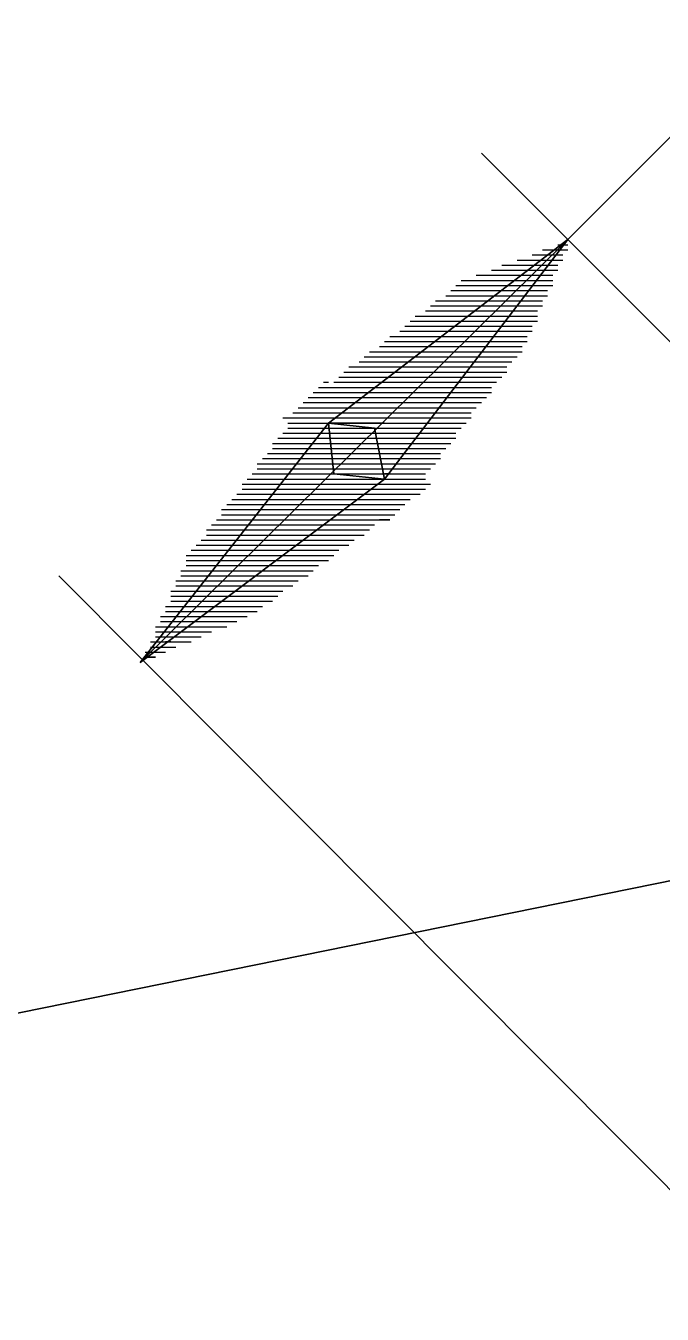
# Model space of a CAD drawing. Extents: x 20 to 206, y 5 to 293.
# Drawn here: x 78.11 to 88.69, y 241.89 to 263.31 of the extents above; entities that cross this region are included whole.
import ezdxf

# ---------------------------------------------------------------- set-up
doc = ezdxf.new("R2010")
doc.units = 0

msp = doc.modelspace()

# ---------------------------------------------------------------- linework, layer by layer
at = {"layer": 'P00054'}
msp.add_lwpolyline([(55.371997, 242.315991), (103.378003, 252.05266), (55.371997, 242.315991)], dxfattribs=at)
at = {"layer": 'P00122'}
msp.add_lwpolyline([(100.245335, 232.494659), (78.65533, 254.169326), (100.245335, 232.494659)], dxfattribs=at)
at = {"layer": 'P00123'}
msp.add_lwpolyline([(87.121997, 259.757325), (90.678003, 263.313326), (87.121997, 259.757325)], dxfattribs=at)
at = {"layer": 'P00124'}
msp.add_lwpolyline([(107.357336, 239.521992), (85.682663, 261.196659), (107.357336, 239.521992)], dxfattribs=at)
at = {"layer": 'P00822'}
msp.add_lwpolyline([(83.057995, 257.386661), (83.142664, 257.386661)], dxfattribs=at)
at = {"layer": 'P00823'}
msp.add_lwpolyline([(82.973332, 257.301992), (83.227333, 257.301992)], dxfattribs=at)
at = {"layer": 'P00824'}
msp.add_lwpolyline([(82.888664, 257.217326), (83.311996, 257.217326)], dxfattribs=at)
at = {"layer": 'P00825'}
msp.add_lwpolyline([(82.804, 257.13266), (83.396665, 257.13266)], dxfattribs=at)
at = {"layer": 'P00826'}
msp.add_lwpolyline([(82.804, 257.047994), (83.481333, 257.047994)], dxfattribs=at)
at = {"layer": 'P00827'}
msp.add_lwpolyline([(82.719332, 256.963326), (83.565996, 256.963326)], dxfattribs=at)
at = {"layer": 'P00828'}
msp.add_lwpolyline([(82.634663, 256.87866), (83.650665, 256.87866)], dxfattribs=at)
at = {"layer": 'P00829'}
msp.add_lwpolyline([(82.55, 256.793994), (83.735334, 256.793994)], dxfattribs=at)
at = {"layer": 'P00830'}
msp.add_lwpolyline([(82.55, 256.709325), (83.819997, 256.709325)], dxfattribs=at)
at = {"layer": 'P00831'}
msp.add_lwpolyline([(82.465331, 256.624659), (83.904665, 256.624659)], dxfattribs=at)
at = {"layer": 'P00832'}
msp.add_lwpolyline([(82.380663, 256.539994), (83.989334, 256.539994)], dxfattribs=at)
at = {"layer": 'P00833'}
msp.add_lwpolyline([(82.296, 256.455328), (84.073997, 256.455328)], dxfattribs=at)
at = {"layer": 'P00834'}
msp.add_lwpolyline([(82.211331, 256.370659), (84.158666, 256.370659)], dxfattribs=at)
at = {"layer": 'P00835'}
msp.add_lwpolyline([(82.211331, 256.285993), (84.243329, 256.285993)], dxfattribs=at)
at = {"layer": 'P00836'}
msp.add_lwpolyline([(82.126662, 256.201327), (84.327998, 256.201327)], dxfattribs=at)
at = {"layer": 'P00837'}
msp.add_lwpolyline([(82.041999, 256.116659), (84.412666, 256.116659)], dxfattribs=at)
at = {"layer": 'P00838'}
msp.add_lwpolyline([(81.957331, 256.031993), (84.497329, 256.031993)], dxfattribs=at)
at = {"layer": 'P00839'}
msp.add_lwpolyline([(81.957331, 255.947327), (84.581998, 255.947327)], dxfattribs=at)
at = {"layer": 'P00840'}
msp.add_lwpolyline([(81.872667, 255.862661), (84.666667, 255.862661)], dxfattribs=at)
at = {"layer": 'P00841'}
msp.add_lwpolyline([(81.787999, 255.777992), (84.75133, 255.777992)], dxfattribs=at)
at = {"layer": 'P00842'}
msp.add_lwpolyline([(81.70333, 255.693326), (84.835998, 255.693326)], dxfattribs=at)
at = {"layer": 'P00843'}
msp.add_lwpolyline([(81.70333, 255.60866), (84.75133, 255.60866)], dxfattribs=at)
at = {"layer": 'P00844'}
msp.add_lwpolyline([(81.618667, 255.523995), (84.666667, 255.523995)], dxfattribs=at)
at = {"layer": 'P00845'}
msp.add_lwpolyline([(81.533998, 255.439326), (84.497329, 255.439326)], dxfattribs=at)
at = {"layer": 'P00846'}
msp.add_lwpolyline([(81.44933, 255.35466), (84.412666, 255.35466)], dxfattribs=at)
at = {"layer": 'P00847'}
msp.add_lwpolyline([(81.364666, 255.269994), (84.327998, 255.269994)], dxfattribs=at)
at = {"layer": 'P00848'}
msp.add_lwpolyline([(81.364666, 255.185325), (84.158666, 255.185325)], dxfattribs=at)
at = {"layer": 'P00849'}
msp.add_lwpolyline([(81.279998, 255.10066), (84.073997, 255.10066)], dxfattribs=at)
at = {"layer": 'P00850'}
msp.add_lwpolyline([(81.195329, 255.015994), (83.904665, 255.015994)], dxfattribs=at)
at = {"layer": 'P00851'}
msp.add_lwpolyline([(81.110666, 254.931328), (83.819997, 254.931328)], dxfattribs=at)
at = {"layer": 'P00852'}
msp.add_lwpolyline([(81.110666, 254.846659), (83.735334, 254.846659)], dxfattribs=at)
at = {"layer": 'P00853'}
msp.add_lwpolyline([(81.025997, 254.761993), (83.565996, 254.761993)], dxfattribs=at)
at = {"layer": 'P00854'}
msp.add_lwpolyline([(80.941334, 254.677327), (83.481333, 254.677327)], dxfattribs=at)
at = {"layer": 'P00855'}
msp.add_lwpolyline([(80.856666, 254.592659), (83.311996, 254.592659)], dxfattribs=at)
at = {"layer": 'P00856'}
msp.add_lwpolyline([(80.771997, 254.507993), (83.227333, 254.507993)], dxfattribs=at)
at = {"layer": 'P00857'}
msp.add_lwpolyline([(80.771997, 254.423327), (83.142664, 254.423327)], dxfattribs=at)
at = {"layer": 'P00858'}
msp.add_lwpolyline([(80.771997, 254.338661), (82.973332, 254.338661)], dxfattribs=at)
at = {"layer": 'P00859'}
msp.add_lwpolyline([(80.687334, 254.253992), (82.888664, 254.253992)], dxfattribs=at)
at = {"layer": 'P00860'}
msp.add_lwpolyline([(80.687334, 254.169326), (82.804, 254.169326)], dxfattribs=at)
at = {"layer": 'P00861'}
msp.add_lwpolyline([(80.602665, 254.084661), (82.634663, 254.084661)], dxfattribs=at)
at = {"layer": 'P00862'}
msp.add_lwpolyline([(80.602665, 253.999992), (82.55, 253.999992)], dxfattribs=at)
at = {"layer": 'P00863'}
msp.add_lwpolyline([(80.517997, 253.915326), (82.380663, 253.915326)], dxfattribs=at)
at = {"layer": 'P00864'}
msp.add_lwpolyline([(80.517997, 253.83066), (82.296, 253.83066)], dxfattribs=at)
at = {"layer": 'P00865'}
msp.add_lwpolyline([(80.517997, 253.745994), (82.211331, 253.745994)], dxfattribs=at)
at = {"layer": 'P00866'}
msp.add_lwpolyline([(80.433333, 253.661326), (82.041999, 253.661326)], dxfattribs=at)
at = {"layer": 'P00867'}
msp.add_lwpolyline([(80.433333, 253.57666), (81.957331, 253.57666)], dxfattribs=at)
at = {"layer": 'P00868'}
msp.add_lwpolyline([(80.348665, 253.491994), (81.787999, 253.491994)], dxfattribs=at)
at = {"layer": 'P00869'}
msp.add_lwpolyline([(80.348665, 253.407328), (81.618667, 253.407328)], dxfattribs=at)
at = {"layer": 'P00870'}
msp.add_lwpolyline([(80.263996, 253.322659), (81.44933, 253.322659)], dxfattribs=at)
at = {"layer": 'P00871'}
msp.add_lwpolyline([(80.263996, 253.237993), (81.195329, 253.237993)], dxfattribs=at)
at = {"layer": 'P00872'}
msp.add_lwpolyline([(80.263996, 253.153327), (81.025997, 253.153327)], dxfattribs=at)
at = {"layer": 'P00873'}
msp.add_lwpolyline([(80.179333, 253.068659), (80.856666, 253.068659)], dxfattribs=at)
at = {"layer": 'P00874'}
msp.add_lwpolyline([(80.179333, 252.983993), (80.602665, 252.983993)], dxfattribs=at)
at = {"layer": 'P00875'}
msp.add_lwpolyline([(80.094664, 252.899324), (80.433333, 252.899324)], dxfattribs=at)
at = {"layer": 'P00876'}
msp.add_lwpolyline([(80.094664, 252.814661), (80.263996, 252.814661), (80.094664, 252.814661)], dxfattribs=at)
at = {"layer": 'P00877'}
msp.add_lwpolyline([(80.009996, 252.729992), (83.142664, 256.709325), (80.009996, 252.729992)], dxfattribs=at)
at = {"layer": 'P00878'}
msp.add_lwpolyline([(83.142664, 256.709325), (83.227333, 255.862661), (83.142664, 256.709325)], dxfattribs=at)
at = {"layer": 'P00879'}
msp.add_lwpolyline([(83.227333, 255.862661), (84.073997, 255.777992), (83.227333, 255.862661)], dxfattribs=at)
at = {"layer": 'P00880'}
msp.add_lwpolyline([(84.073997, 255.777992), (80.009996, 252.729992), (84.073997, 255.777992)], dxfattribs=at)
at = {"layer": 'P00881'}
msp.add_lwpolyline([(83.142664, 256.624659), (83.227333, 256.624659)], dxfattribs=at)
at = {"layer": 'P00882'}
msp.add_lwpolyline([(83.057995, 256.539994), (83.227333, 256.539994)], dxfattribs=at)
at = {"layer": 'P00883'}
msp.add_lwpolyline([(82.973332, 256.455328), (83.227333, 256.455328)], dxfattribs=at)
at = {"layer": 'P00884'}
msp.add_lwpolyline([(82.888664, 256.370659), (83.227333, 256.370659)], dxfattribs=at)
at = {"layer": 'P00885'}
msp.add_lwpolyline([(82.888664, 256.285993), (83.227333, 256.285993)], dxfattribs=at)
at = {"layer": 'P00886'}
msp.add_lwpolyline([(82.804, 256.201327), (83.227333, 256.201327)], dxfattribs=at)
at = {"layer": 'P00887'}
msp.add_lwpolyline([(82.719332, 256.116659), (83.227333, 256.116659)], dxfattribs=at)
at = {"layer": 'P00888'}
msp.add_lwpolyline([(82.634663, 256.031993), (83.227333, 256.031993)], dxfattribs=at)
at = {"layer": 'P00889'}
msp.add_lwpolyline([(82.55, 255.947327), (83.227333, 255.947327)], dxfattribs=at)
at = {"layer": 'P00890'}
msp.add_lwpolyline([(82.55, 255.862661), (83.227333, 255.862661)], dxfattribs=at)
at = {"layer": 'P00891'}
msp.add_lwpolyline([(82.465331, 255.777992), (83.142664, 255.777992)], dxfattribs=at)
at = {"layer": 'P00892'}
msp.add_lwpolyline([(82.380663, 255.693326), (83.057995, 255.693326)], dxfattribs=at)
at = {"layer": 'P00893'}
msp.add_lwpolyline([(82.296, 255.60866), (82.973332, 255.60866)], dxfattribs=at)
at = {"layer": 'P00894'}
msp.add_lwpolyline([(82.211331, 255.523995), (82.888664, 255.523995)], dxfattribs=at)
at = {"layer": 'P00895'}
msp.add_lwpolyline([(82.211331, 255.439326), (82.804, 255.439326)], dxfattribs=at)
at = {"layer": 'P00896'}
msp.add_lwpolyline([(82.126662, 255.35466), (82.719332, 255.35466)], dxfattribs=at)
at = {"layer": 'P00897'}
msp.add_lwpolyline([(82.041999, 255.269994), (82.634663, 255.269994)], dxfattribs=at)
at = {"layer": 'P00898'}
msp.add_lwpolyline([(81.957331, 255.185325), (82.55, 255.185325)], dxfattribs=at)
at = {"layer": 'P00899'}
msp.add_lwpolyline([(81.957331, 255.10066), (82.465331, 255.10066)], dxfattribs=at)
at = {"layer": 'P00900'}
msp.add_lwpolyline([(81.872667, 255.015994), (82.380663, 255.015994)], dxfattribs=at)
at = {"layer": 'P00901'}
msp.add_lwpolyline([(81.787999, 254.931328), (82.296, 254.931328)], dxfattribs=at)
at = {"layer": 'P00902'}
msp.add_lwpolyline([(81.70333, 254.846659), (82.211331, 254.846659)], dxfattribs=at)
at = {"layer": 'P00903'}
msp.add_lwpolyline([(81.618667, 254.761993), (82.126662, 254.761993)], dxfattribs=at)
at = {"layer": 'P00904'}
msp.add_lwpolyline([(81.618667, 254.677327), (82.041999, 254.677327)], dxfattribs=at)
at = {"layer": 'P00905'}
msp.add_lwpolyline([(81.533998, 254.592659), (81.957331, 254.592659)], dxfattribs=at)
at = {"layer": 'P00906'}
msp.add_lwpolyline([(81.44933, 254.507993), (81.872667, 254.507993)], dxfattribs=at)
at = {"layer": 'P00907'}
msp.add_lwpolyline([(81.364666, 254.423327), (81.787999, 254.423327)], dxfattribs=at)
at = {"layer": 'P00908'}
msp.add_lwpolyline([(81.279998, 254.338661), (81.70333, 254.338661)], dxfattribs=at)
at = {"layer": 'P00909'}
msp.add_lwpolyline([(81.279998, 254.253992), (81.618667, 254.253992)], dxfattribs=at)
at = {"layer": 'P00910'}
msp.add_lwpolyline([(81.195329, 254.169326), (81.533998, 254.169326)], dxfattribs=at)
at = {"layer": 'P00911'}
msp.add_lwpolyline([(81.110666, 254.084661), (81.44933, 254.084661)], dxfattribs=at)
at = {"layer": 'P00912'}
msp.add_lwpolyline([(81.025997, 253.999992), (81.364666, 253.999992)], dxfattribs=at)
at = {"layer": 'P00913'}
msp.add_lwpolyline([(81.025997, 253.915326), (81.279998, 253.915326)], dxfattribs=at)
at = {"layer": 'P00914'}
msp.add_lwpolyline([(80.941334, 253.83066), (81.195329, 253.83066)], dxfattribs=at)
at = {"layer": 'P00915'}
msp.add_lwpolyline([(80.856666, 253.745994), (81.110666, 253.745994)], dxfattribs=at)
at = {"layer": 'P00916'}
msp.add_lwpolyline([(80.771997, 253.661326), (81.025997, 253.661326)], dxfattribs=at)
at = {"layer": 'P00917'}
msp.add_lwpolyline([(80.687334, 253.57666), (80.941334, 253.57666)], dxfattribs=at)
at = {"layer": 'P00918'}
msp.add_lwpolyline([(80.687334, 253.491994), (80.856666, 253.491994)], dxfattribs=at)
at = {"layer": 'P00919'}
msp.add_lwpolyline([(80.602665, 253.407328), (80.771997, 253.407328)], dxfattribs=at)
at = {"layer": 'P00920'}
msp.add_lwpolyline([(80.517997, 253.322659), (80.687334, 253.322659)], dxfattribs=at)
at = {"layer": 'P00921'}
msp.add_lwpolyline([(80.433333, 253.237993), (80.602665, 253.237993)], dxfattribs=at)
at = {"layer": 'P00922'}
msp.add_lwpolyline([(80.348665, 253.153327), (80.517997, 253.153327)], dxfattribs=at)
at = {"layer": 'P00923'}
msp.add_lwpolyline([(80.348665, 253.068659), (80.433333, 253.068659)], dxfattribs=at)
at = {"layer": 'P00924'}
msp.add_lwpolyline([(80.263996, 252.983993), (80.348665, 252.983993)], dxfattribs=at)
at = {"layer": 'P00925'}
msp.add_lwpolyline([(80.179333, 252.899324), (80.263996, 252.899324)], dxfattribs=at)
at = {"layer": 'P00926'}
msp.add_lwpolyline([(80.094664, 252.814661), (80.179333, 252.814661), (80.094664, 252.814661)], dxfattribs=at)
at = {"layer": 'P00927'}
msp.add_lwpolyline([(83.142664, 255.777992), (84.073997, 255.777992)], dxfattribs=at)
at = {"layer": 'P00928'}
msp.add_lwpolyline([(83.057995, 255.693326), (83.989334, 255.693326)], dxfattribs=at)
at = {"layer": 'P00929'}
msp.add_lwpolyline([(82.973332, 255.60866), (83.904665, 255.60866)], dxfattribs=at)
at = {"layer": 'P00930'}
msp.add_lwpolyline([(82.888664, 255.523995), (83.735334, 255.523995)], dxfattribs=at)
at = {"layer": 'P00931'}
msp.add_lwpolyline([(82.804, 255.439326), (83.650665, 255.439326)], dxfattribs=at)
at = {"layer": 'P00932'}
msp.add_lwpolyline([(82.719332, 255.35466), (83.565996, 255.35466)], dxfattribs=at)
at = {"layer": 'P00933'}
msp.add_lwpolyline([(82.634663, 255.269994), (83.396665, 255.269994)], dxfattribs=at)
at = {"layer": 'P00934'}
msp.add_lwpolyline([(82.55, 255.185325), (83.311996, 255.185325)], dxfattribs=at)
at = {"layer": 'P00935'}
msp.add_lwpolyline([(82.465331, 255.10066), (83.227333, 255.10066)], dxfattribs=at)
at = {"layer": 'P00936'}
msp.add_lwpolyline([(82.380663, 255.015994), (83.057995, 255.015994)], dxfattribs=at)
at = {"layer": 'P00937'}
msp.add_lwpolyline([(82.296, 254.931328), (82.973332, 254.931328)], dxfattribs=at)
at = {"layer": 'P00938'}
msp.add_lwpolyline([(82.211331, 254.846659), (82.888664, 254.846659)], dxfattribs=at)
at = {"layer": 'P00939'}
msp.add_lwpolyline([(82.126662, 254.761993), (82.719332, 254.761993)], dxfattribs=at)
at = {"layer": 'P00940'}
msp.add_lwpolyline([(82.041999, 254.677327), (82.634663, 254.677327)], dxfattribs=at)
at = {"layer": 'P00941'}
msp.add_lwpolyline([(81.957331, 254.592659), (82.55, 254.592659)], dxfattribs=at)
at = {"layer": 'P00942'}
msp.add_lwpolyline([(81.872667, 254.507993), (82.380663, 254.507993)], dxfattribs=at)
at = {"layer": 'P00943'}
msp.add_lwpolyline([(81.787999, 254.423327), (82.296, 254.423327)], dxfattribs=at)
at = {"layer": 'P00944'}
msp.add_lwpolyline([(81.70333, 254.338661), (82.211331, 254.338661)], dxfattribs=at)
at = {"layer": 'P00945'}
msp.add_lwpolyline([(81.618667, 254.253992), (82.041999, 254.253992)], dxfattribs=at)
at = {"layer": 'P00946'}
msp.add_lwpolyline([(81.533998, 254.169326), (81.957331, 254.169326)], dxfattribs=at)
at = {"layer": 'P00947'}
msp.add_lwpolyline([(81.44933, 254.084661), (81.872667, 254.084661)], dxfattribs=at)
at = {"layer": 'P00948'}
msp.add_lwpolyline([(81.364666, 253.999992), (81.70333, 253.999992)], dxfattribs=at)
at = {"layer": 'P00949'}
msp.add_lwpolyline([(81.279998, 253.915326), (81.618667, 253.915326)], dxfattribs=at)
at = {"layer": 'P00950'}
msp.add_lwpolyline([(81.195329, 253.83066), (81.533998, 253.83066)], dxfattribs=at)
at = {"layer": 'P00951'}
msp.add_lwpolyline([(81.110666, 253.745994), (81.364666, 253.745994)], dxfattribs=at)
at = {"layer": 'P00952'}
msp.add_lwpolyline([(81.025997, 253.661326), (81.279998, 253.661326)], dxfattribs=at)
at = {"layer": 'P00953'}
msp.add_lwpolyline([(80.941334, 253.57666), (81.195329, 253.57666)], dxfattribs=at)
at = {"layer": 'P00954'}
msp.add_lwpolyline([(80.856666, 253.491994), (81.025997, 253.491994)], dxfattribs=at)
at = {"layer": 'P00955'}
msp.add_lwpolyline([(80.771997, 253.407328), (80.941334, 253.407328)], dxfattribs=at)
at = {"layer": 'P00956'}
msp.add_lwpolyline([(80.687334, 253.322659), (80.856666, 253.322659)], dxfattribs=at)
at = {"layer": 'P00957'}
msp.add_lwpolyline([(80.602665, 253.237993), (80.687334, 253.237993)], dxfattribs=at)
at = {"layer": 'P00958'}
msp.add_lwpolyline([(80.517997, 253.153327), (80.602665, 253.153327)], dxfattribs=at)
at = {"layer": 'P00959'}
msp.add_lwpolyline([(80.433333, 253.068659), (80.517997, 253.068659), (80.433333, 253.068659)], dxfattribs=at)
at = {"layer": 'P00960'}
msp.add_lwpolyline([(86.952665, 259.672659), (87.121997, 259.672659)], dxfattribs=at)
at = {"layer": 'P00961'}
msp.add_lwpolyline([(86.698665, 259.587993), (87.121997, 259.587993)], dxfattribs=at)
at = {"layer": 'P00962'}
msp.add_lwpolyline([(86.529333, 259.503327), (87.037334, 259.503327)], dxfattribs=at)
at = {"layer": 'P00963'}
msp.add_lwpolyline([(86.275332, 259.418659), (87.037334, 259.418659)], dxfattribs=at)
at = {"layer": 'P00964'}
msp.add_lwpolyline([(86.021332, 259.333993), (86.952665, 259.333993)], dxfattribs=at)
at = {"layer": 'P00965'}
msp.add_lwpolyline([(85.852, 259.249327), (86.952665, 259.249327)], dxfattribs=at)
at = {"layer": 'P00966'}
msp.add_lwpolyline([(85.598, 259.164661), (86.867997, 259.164661)], dxfattribs=at)
at = {"layer": 'P00967'}
msp.add_lwpolyline([(85.343999, 259.079992), (86.867997, 259.079992)], dxfattribs=at)
at = {"layer": 'P00968'}
msp.add_lwpolyline([(85.259331, 258.995327), (86.867997, 258.995327)], dxfattribs=at)
at = {"layer": 'P00969'}
msp.add_lwpolyline([(85.174662, 258.910661), (86.783333, 258.910661)], dxfattribs=at)
at = {"layer": 'P00970'}
msp.add_lwpolyline([(85.089999, 258.825992), (86.783333, 258.825992)], dxfattribs=at)
at = {"layer": 'P00971'}
msp.add_lwpolyline([(84.920667, 258.741326), (86.698665, 258.741326)], dxfattribs=at)
at = {"layer": 'P00972'}
msp.add_lwpolyline([(84.835998, 258.65666), (86.698665, 258.65666)], dxfattribs=at)
at = {"layer": 'P00973'}
msp.add_lwpolyline([(84.75133, 258.571994), (86.613996, 258.571994)], dxfattribs=at)
at = {"layer": 'P00974'}
msp.add_lwpolyline([(84.581998, 258.487326), (86.613996, 258.487326)], dxfattribs=at)
at = {"layer": 'P00975'}
msp.add_lwpolyline([(84.497329, 258.40266), (86.613996, 258.40266)], dxfattribs=at)
at = {"layer": 'P00976'}
msp.add_lwpolyline([(84.412666, 258.317994), (86.529333, 258.317994)], dxfattribs=at)
at = {"layer": 'P00977'}
msp.add_lwpolyline([(84.327998, 258.233325), (86.529333, 258.233325)], dxfattribs=at)
at = {"layer": 'P00978'}
msp.add_lwpolyline([(84.158666, 258.148659), (86.444664, 258.148659)], dxfattribs=at)
at = {"layer": 'P00979'}
msp.add_lwpolyline([(84.073997, 258.063993), (86.444664, 258.063993)], dxfattribs=at)
at = {"layer": 'P00980'}
msp.add_lwpolyline([(83.989334, 257.979328), (86.359996, 257.979328)], dxfattribs=at)
at = {"layer": 'P00981'}
msp.add_lwpolyline([(83.819997, 257.894659), (86.359996, 257.894659)], dxfattribs=at)
at = {"layer": 'P00982'}
msp.add_lwpolyline([(83.735334, 257.809993), (86.275332, 257.809993)], dxfattribs=at)
at = {"layer": 'P00983'}
msp.add_lwpolyline([(83.650665, 257.725327), (86.190664, 257.725327)], dxfattribs=at)
at = {"layer": 'P00984'}
msp.add_lwpolyline([(83.481333, 257.640658), (86.106001, 257.640658)], dxfattribs=at)
at = {"layer": 'P00985'}
msp.add_lwpolyline([(83.396665, 257.555993), (86.106001, 257.555993)], dxfattribs=at)
at = {"layer": 'P00986'}
msp.add_lwpolyline([(83.311996, 257.471327), (86.021332, 257.471327)], dxfattribs=at)
at = {"layer": 'P00987'}
msp.add_lwpolyline([(83.227333, 257.386661), (85.936663, 257.386661)], dxfattribs=at)
at = {"layer": 'P00988'}
msp.add_lwpolyline([(83.057995, 257.301992), (85.852, 257.301992)], dxfattribs=at)
at = {"layer": 'P00989'}
msp.add_lwpolyline([(82.973332, 257.217326), (85.852, 257.217326)], dxfattribs=at)
at = {"layer": 'P00990'}
msp.add_lwpolyline([(82.888664, 257.13266), (85.767332, 257.13266)], dxfattribs=at)
at = {"layer": 'P00991'}
msp.add_lwpolyline([(82.719332, 257.047994), (85.682663, 257.047994)], dxfattribs=at)
at = {"layer": 'P00992'}
msp.add_lwpolyline([(82.634663, 256.963326), (85.598, 256.963326)], dxfattribs=at)
at = {"layer": 'P00993'}
msp.add_lwpolyline([(82.55, 256.87866), (85.513331, 256.87866)], dxfattribs=at)
at = {"layer": 'P00994'}
msp.add_lwpolyline([(82.380663, 256.793994), (85.513331, 256.793994)], dxfattribs=at)
at = {"layer": 'P00995'}
msp.add_lwpolyline([(82.465331, 256.709325), (85.428663, 256.709325)], dxfattribs=at)
at = {"layer": 'P00996'}
msp.add_lwpolyline([(82.55, 256.624659), (85.343999, 256.624659)], dxfattribs=at)
at = {"layer": 'P00997'}
msp.add_lwpolyline([(82.634663, 256.539994), (85.259331, 256.539994)], dxfattribs=at)
at = {"layer": 'P00998'}
msp.add_lwpolyline([(82.719332, 256.455328), (85.259331, 256.455328)], dxfattribs=at)
at = {"layer": 'P00999'}
msp.add_lwpolyline([(82.804, 256.370659), (85.174662, 256.370659)], dxfattribs=at)
at = {"layer": 'P01000'}
msp.add_lwpolyline([(82.888664, 256.285993), (85.089999, 256.285993)], dxfattribs=at)
at = {"layer": 'P01001'}
msp.add_lwpolyline([(82.973332, 256.201327), (85.00533, 256.201327)], dxfattribs=at)
at = {"layer": 'P01002'}
msp.add_lwpolyline([(83.057995, 256.116659), (85.00533, 256.116659)], dxfattribs=at)
at = {"layer": 'P01003'}
msp.add_lwpolyline([(83.142664, 256.031993), (84.920667, 256.031993)], dxfattribs=at)
at = {"layer": 'P01004'}
msp.add_lwpolyline([(83.227333, 255.947327), (84.835998, 255.947327)], dxfattribs=at)
at = {"layer": 'P01005'}
msp.add_lwpolyline([(83.227333, 255.862661), (84.75133, 255.862661)], dxfattribs=at)
at = {"layer": 'P01006'}
msp.add_lwpolyline([(83.311996, 255.777992), (84.666667, 255.777992)], dxfattribs=at)
at = {"layer": 'P01007'}
msp.add_lwpolyline([(83.396665, 255.693326), (84.666667, 255.693326)], dxfattribs=at)
at = {"layer": 'P01008'}
msp.add_lwpolyline([(83.481333, 255.60866), (84.581998, 255.60866)], dxfattribs=at)
at = {"layer": 'P01009'}
msp.add_lwpolyline([(83.565996, 255.523995), (84.497329, 255.523995)], dxfattribs=at)
at = {"layer": 'P01010'}
msp.add_lwpolyline([(83.650665, 255.439326), (84.412666, 255.439326)], dxfattribs=at)
at = {"layer": 'P01011'}
msp.add_lwpolyline([(83.735334, 255.35466), (84.412666, 255.35466)], dxfattribs=at)
at = {"layer": 'P01012'}
msp.add_lwpolyline([(83.819997, 255.269994), (84.327998, 255.269994)], dxfattribs=at)
at = {"layer": 'P01013'}
msp.add_lwpolyline([(83.904665, 255.185325), (84.243329, 255.185325)], dxfattribs=at)
at = {"layer": 'P01014'}
msp.add_lwpolyline([(83.989334, 255.10066), (84.158666, 255.10066), (83.989334, 255.10066)], dxfattribs=at)
at = {"layer": 'P01015'}
msp.add_lwpolyline([(87.121997, 259.757325), (84.073997, 255.777992), (87.121997, 259.757325)], dxfattribs=at)
at = {"layer": 'P01016'}
msp.add_lwpolyline([(84.073997, 255.777992), (83.904665, 256.624659), (84.073997, 255.777992)], dxfattribs=at)
at = {"layer": 'P01017'}
msp.add_lwpolyline([(83.904665, 256.624659), (83.142664, 256.709325), (83.904665, 256.624659)], dxfattribs=at)
at = {"layer": 'P01018'}
msp.add_lwpolyline([(83.142664, 256.709325), (87.121997, 259.757325), (83.142664, 256.709325)], dxfattribs=at)
at = {"layer": 'P01019'}
msp.add_lwpolyline([(87.037334, 259.672659), (87.121997, 259.672659)], dxfattribs=at)
at = {"layer": 'P01020'}
msp.add_lwpolyline([(86.952665, 259.587993), (87.037334, 259.587993)], dxfattribs=at)
at = {"layer": 'P01021'}
msp.add_lwpolyline([(86.867997, 259.503327), (86.952665, 259.503327)], dxfattribs=at)
at = {"layer": 'P01022'}
msp.add_lwpolyline([(86.783333, 259.418659), (86.867997, 259.418659)], dxfattribs=at)
at = {"layer": 'P01023'}
msp.add_lwpolyline([(86.698665, 259.333993), (86.867997, 259.333993)], dxfattribs=at)
at = {"layer": 'P01024'}
msp.add_lwpolyline([(86.613996, 259.249327), (86.783333, 259.249327)], dxfattribs=at)
at = {"layer": 'P01025'}
msp.add_lwpolyline([(86.529333, 259.164661), (86.698665, 259.164661)], dxfattribs=at)
at = {"layer": 'P01026'}
msp.add_lwpolyline([(86.444664, 259.079992), (86.613996, 259.079992)], dxfattribs=at)
at = {"layer": 'P01027'}
msp.add_lwpolyline([(86.359996, 258.995327), (86.613996, 258.995327)], dxfattribs=at)
at = {"layer": 'P01028'}
msp.add_lwpolyline([(86.275332, 258.910661), (86.529333, 258.910661)], dxfattribs=at)
at = {"layer": 'P01029'}
msp.add_lwpolyline([(86.190664, 258.825992), (86.444664, 258.825992)], dxfattribs=at)
at = {"layer": 'P01030'}
msp.add_lwpolyline([(86.106001, 258.741326), (86.359996, 258.741326)], dxfattribs=at)
at = {"layer": 'P01031'}
msp.add_lwpolyline([(86.021332, 258.65666), (86.359996, 258.65666)], dxfattribs=at)
at = {"layer": 'P01032'}
msp.add_lwpolyline([(85.936663, 258.571994), (86.275332, 258.571994)], dxfattribs=at)
at = {"layer": 'P01033'}
msp.add_lwpolyline([(85.852, 258.487326), (86.190664, 258.487326)], dxfattribs=at)
at = {"layer": 'P01034'}
msp.add_lwpolyline([(85.767332, 258.40266), (86.106001, 258.40266)], dxfattribs=at)
at = {"layer": 'P01035'}
msp.add_lwpolyline([(85.682663, 258.317994), (86.021332, 258.317994)], dxfattribs=at)
at = {"layer": 'P01036'}
msp.add_lwpolyline([(85.598, 258.233325), (86.021332, 258.233325)], dxfattribs=at)
at = {"layer": 'P01037'}
msp.add_lwpolyline([(85.513331, 258.148659), (85.936663, 258.148659)], dxfattribs=at)
at = {"layer": 'P01038'}
msp.add_lwpolyline([(85.428663, 258.063993), (85.852, 258.063993)], dxfattribs=at)
at = {"layer": 'P01039'}
msp.add_lwpolyline([(85.343999, 257.979328), (85.767332, 257.979328)], dxfattribs=at)
at = {"layer": 'P01040'}
msp.add_lwpolyline([(85.259331, 257.894659), (85.767332, 257.894659)], dxfattribs=at)
at = {"layer": 'P01041'}
msp.add_lwpolyline([(85.174662, 257.809993), (85.682663, 257.809993)], dxfattribs=at)
at = {"layer": 'P01042'}
msp.add_lwpolyline([(85.089999, 257.725327), (85.598, 257.725327)], dxfattribs=at)
at = {"layer": 'P01043'}
msp.add_lwpolyline([(85.00533, 257.640658), (85.513331, 257.640658)], dxfattribs=at)
at = {"layer": 'P01044'}
msp.add_lwpolyline([(84.920667, 257.555993), (85.513331, 257.555993)], dxfattribs=at)
at = {"layer": 'P01045'}
msp.add_lwpolyline([(84.835998, 257.471327), (85.428663, 257.471327)], dxfattribs=at)
at = {"layer": 'P01046'}
msp.add_lwpolyline([(84.75133, 257.386661), (85.343999, 257.386661)], dxfattribs=at)
at = {"layer": 'P01047'}
msp.add_lwpolyline([(84.666667, 257.301992), (85.259331, 257.301992)], dxfattribs=at)
at = {"layer": 'P01048'}
msp.add_lwpolyline([(84.581998, 257.217326), (85.259331, 257.217326)], dxfattribs=at)
at = {"layer": 'P01049'}
msp.add_lwpolyline([(84.497329, 257.13266), (85.174662, 257.13266)], dxfattribs=at)
at = {"layer": 'P01050'}
msp.add_lwpolyline([(84.412666, 257.047994), (85.089999, 257.047994)], dxfattribs=at)
at = {"layer": 'P01051'}
msp.add_lwpolyline([(84.327998, 256.963326), (85.00533, 256.963326)], dxfattribs=at)
at = {"layer": 'P01052'}
msp.add_lwpolyline([(84.243329, 256.87866), (84.920667, 256.87866)], dxfattribs=at)
at = {"layer": 'P01053'}
msp.add_lwpolyline([(84.158666, 256.793994), (84.920667, 256.793994)], dxfattribs=at)
at = {"layer": 'P01054'}
msp.add_lwpolyline([(84.073997, 256.709325), (84.835998, 256.709325)], dxfattribs=at)
at = {"layer": 'P01055'}
msp.add_lwpolyline([(83.904665, 256.624659), (84.75133, 256.624659)], dxfattribs=at)
at = {"layer": 'P01056'}
msp.add_lwpolyline([(83.989334, 256.539994), (84.666667, 256.539994)], dxfattribs=at)
at = {"layer": 'P01057'}
msp.add_lwpolyline([(83.989334, 256.455328), (84.666667, 256.455328)], dxfattribs=at)
at = {"layer": 'P01058'}
msp.add_lwpolyline([(83.989334, 256.370659), (84.581998, 256.370659)], dxfattribs=at)
at = {"layer": 'P01059'}
msp.add_lwpolyline([(83.989334, 256.285993), (84.497329, 256.285993)], dxfattribs=at)
at = {"layer": 'P01060'}
msp.add_lwpolyline([(83.989334, 256.201327), (84.412666, 256.201327)], dxfattribs=at)
at = {"layer": 'P01061'}
msp.add_lwpolyline([(84.073997, 256.116659), (84.412666, 256.116659)], dxfattribs=at)
at = {"layer": 'P01062'}
msp.add_lwpolyline([(84.073997, 256.031993), (84.327998, 256.031993)], dxfattribs=at)
at = {"layer": 'P01063'}
msp.add_lwpolyline([(84.073997, 255.947327), (84.243329, 255.947327)], dxfattribs=at)
at = {"layer": 'P01064'}
msp.add_lwpolyline([(84.073997, 255.862661), (84.158666, 255.862661), (84.073997, 255.862661)], dxfattribs=at)
at = {"layer": 'P01065'}
msp.add_lwpolyline([(86.698665, 259.418659), (86.783333, 259.418659)], dxfattribs=at)
at = {"layer": 'P01066'}
msp.add_lwpolyline([(86.613996, 259.333993), (86.698665, 259.333993)], dxfattribs=at)
at = {"layer": 'P01067'}
msp.add_lwpolyline([(86.529333, 259.249327), (86.613996, 259.249327)], dxfattribs=at)
at = {"layer": 'P01068'}
msp.add_lwpolyline([(86.359996, 259.164661), (86.529333, 259.164661)], dxfattribs=at)
at = {"layer": 'P01069'}
msp.add_lwpolyline([(86.275332, 259.079992), (86.444664, 259.079992)], dxfattribs=at)
at = {"layer": 'P01070'}
msp.add_lwpolyline([(86.190664, 258.995327), (86.359996, 258.995327)], dxfattribs=at)
at = {"layer": 'P01071'}
msp.add_lwpolyline([(86.021332, 258.910661), (86.275332, 258.910661)], dxfattribs=at)
at = {"layer": 'P01072'}
msp.add_lwpolyline([(85.936663, 258.825992), (86.190664, 258.825992)], dxfattribs=at)
at = {"layer": 'P01073'}
msp.add_lwpolyline([(85.852, 258.741326), (86.106001, 258.741326)], dxfattribs=at)
at = {"layer": 'P01074'}
msp.add_lwpolyline([(85.767332, 258.65666), (86.021332, 258.65666)], dxfattribs=at)
at = {"layer": 'P01075'}
msp.add_lwpolyline([(85.598, 258.571994), (85.936663, 258.571994)], dxfattribs=at)
at = {"layer": 'P01076'}
msp.add_lwpolyline([(85.513331, 258.487326), (85.852, 258.487326)], dxfattribs=at)
at = {"layer": 'P01077'}
msp.add_lwpolyline([(85.428663, 258.40266), (85.767332, 258.40266)], dxfattribs=at)
at = {"layer": 'P01078'}
msp.add_lwpolyline([(85.259331, 258.317994), (85.682663, 258.317994)], dxfattribs=at)
at = {"layer": 'P01079'}
msp.add_lwpolyline([(85.174662, 258.233325), (85.598, 258.233325)], dxfattribs=at)
at = {"layer": 'P01080'}
msp.add_lwpolyline([(85.089999, 258.148659), (85.513331, 258.148659)], dxfattribs=at)
at = {"layer": 'P01081'}
msp.add_lwpolyline([(84.920667, 258.063993), (85.428663, 258.063993)], dxfattribs=at)
at = {"layer": 'P01082'}
msp.add_lwpolyline([(84.835998, 257.979328), (85.343999, 257.979328)], dxfattribs=at)
at = {"layer": 'P01083'}
msp.add_lwpolyline([(84.75133, 257.894659), (85.259331, 257.894659)], dxfattribs=at)
at = {"layer": 'P01084'}
msp.add_lwpolyline([(84.581998, 257.809993), (85.174662, 257.809993)], dxfattribs=at)
at = {"layer": 'P01085'}
msp.add_lwpolyline([(84.497329, 257.725327), (85.089999, 257.725327)], dxfattribs=at)
at = {"layer": 'P01086'}
msp.add_lwpolyline([(84.412666, 257.640658), (85.00533, 257.640658)], dxfattribs=at)
at = {"layer": 'P01087'}
msp.add_lwpolyline([(84.327998, 257.555993), (84.920667, 257.555993)], dxfattribs=at)
at = {"layer": 'P01088'}
msp.add_lwpolyline([(84.158666, 257.471327), (84.835998, 257.471327)], dxfattribs=at)
at = {"layer": 'P01089'}
msp.add_lwpolyline([(84.073997, 257.386661), (84.75133, 257.386661)], dxfattribs=at)
at = {"layer": 'P01090'}
msp.add_lwpolyline([(83.989334, 257.301992), (84.666667, 257.301992)], dxfattribs=at)
at = {"layer": 'P01091'}
msp.add_lwpolyline([(83.819997, 257.217326), (84.581998, 257.217326)], dxfattribs=at)
at = {"layer": 'P01092'}
msp.add_lwpolyline([(83.735334, 257.13266), (84.497329, 257.13266)], dxfattribs=at)
at = {"layer": 'P01093'}
msp.add_lwpolyline([(83.650665, 257.047994), (84.412666, 257.047994)], dxfattribs=at)
at = {"layer": 'P01094'}
msp.add_lwpolyline([(83.481333, 256.963326), (84.327998, 256.963326)], dxfattribs=at)
at = {"layer": 'P01095'}
msp.add_lwpolyline([(83.396665, 256.87866), (84.243329, 256.87866)], dxfattribs=at)
at = {"layer": 'P01096'}
msp.add_lwpolyline([(83.311996, 256.793994), (84.158666, 256.793994)], dxfattribs=at)
at = {"layer": 'P01097'}
msp.add_lwpolyline([(83.142664, 256.709325), (84.073997, 256.709325), (83.142664, 256.709325)], dxfattribs=at)
at = {"layer": 'P01098'}
msp.add_lwpolyline([(80.009996, 252.729992), (87.121997, 259.757325), (80.009996, 252.729992)], dxfattribs=at)

doc.saveas('drawing.dxf')
